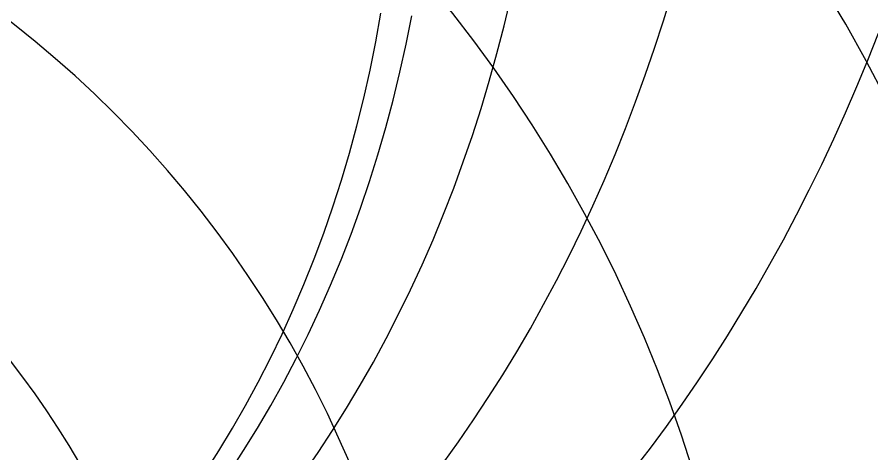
# Model space of a CAD drawing. Header units: millimetres. Extents: x -1 to 120, y -1 to 120.
# Drawn here: x 34.45 to 77.6, y 22.06 to 44.13 of the extents above; entities that cross this region are included whole.
import ezdxf

# ---------------------------------------------------------------- set-up
doc = ezdxf.new("R2010")
doc.units = ezdxf.units.MM
for name, color, linetype in [('CUT_OUTER', 1, 'Continuous'), ('ENGRAVE', 7, 'Continuous'), ('ENGRAVE_FINE', 8, 'Continuous')]:
    doc.layers.add(name, color=color, linetype=linetype)

msp = doc.modelspace()

# ---------------------------------------------------------------- linework, layer by layer
at = {"layer": 'CUT_OUTER'}
msp.add_arc((0, 0), 120, 0, 90, dxfattribs=at)
at = {"layer": 'ENGRAVE'}
for points in [[(55.9503, 21.5903), (56.7304, 22.6754), (57.4927, 23.781), (58.2372, 24.9067), (58.9633, 26.0523), (59.671, 27.2173), (60.3597, 28.4012), (61.0294, 29.6038), (61.6798, 30.8245), (62.3105, 32.063), (62.9214, 33.3188), (63.5123, 34.5914), (64.0829, 35.8805), (64.6332, 37.1854), (65.1628, 38.5059), (65.6717, 39.8414), (66.1598, 41.1914), (66.6269, 42.5555), (67.0729, 43.9331), (67.4977, 45.3237)], [(48.8991, 21.0445), (49.6481, 22.1327), (50.3772, 23.2432), (51.086, 24.3756), (51.7741, 25.5294), (52.4411, 26.7042), (53.0866, 27.8997), (53.7103, 29.1154), (54.3119, 30.3508), (54.8908, 31.6055), (55.4469, 32.8791), (55.9798, 34.171), (56.4893, 35.4809), (56.9749, 36.8082), (57.4364, 38.1524), (57.8736, 39.5131), (58.2862, 40.8897), (58.674, 42.2817), (59.0367, 43.6886), (59.3743, 45.1099)], [(43.9337, 21.1151), (44.641, 22.2242), (45.3257, 23.357), (45.9873, 24.513), (46.6254, 25.6918), (47.2393, 26.893), (47.8287, 28.1161), (48.3931, 29.3607), (48.9319, 30.6264), (49.4446, 31.9125), (49.9309, 33.2188), (50.3903, 34.5446), (50.8222, 35.8894), (51.2263, 37.2529), (51.6022, 38.6343), (51.9494, 40.0333), (52.2674, 41.4493), (52.556, 42.8818), (52.8147, 44.3301)], [(45.1697, 21.1287), (45.8876, 22.2326), (46.5836, 23.3598), (47.2574, 24.5098), (47.9083, 25.6823), (48.536, 26.8768), (49.14, 28.0929), (49.7197, 29.33), (50.2749, 30.5879), (50.805, 31.8659), (51.3096, 33.1637), (51.7883, 34.4808), (52.2407, 35.8165), (52.6664, 37.1706), (53.065, 38.5424), (53.4361, 39.9314), (53.7794, 41.337), (54.0946, 42.7589), (54.3812, 44.1964)], [(65.5891, 21.2747), (66.4149, 22.3539), (67.2253, 23.4522), (68.0201, 24.5693), (68.799, 25.7047), (69.5618, 26.8581), (70.3084, 28.0292), (71.0384, 29.2175), (71.7517, 30.4227), (72.4482, 31.6443), (73.1277, 32.8819), (73.7901, 34.1352), (74.4351, 35.4037), (75.0627, 36.687), (75.6728, 37.9846), (76.2654, 39.2962), (76.8402, 40.6211), (77.3974, 41.9591), (77.9368, 43.3096)]]:
    msp.add_lwpolyline(points, dxfattribs=at)
for radius in [116.16, 110.4, 104.88, 71.76, 38.64]:
    msp.add_arc((0, 0), radius, 0, 90, dxfattribs=at)
at = {"layer": 'ENGRAVE_FINE'}
for radius in [100.1586, 87.9254, 55.5946, 43.3614]:
    msp.add_arc((0, 0), radius, 0, 90, dxfattribs=at)

doc.saveas('drawing.dxf')
